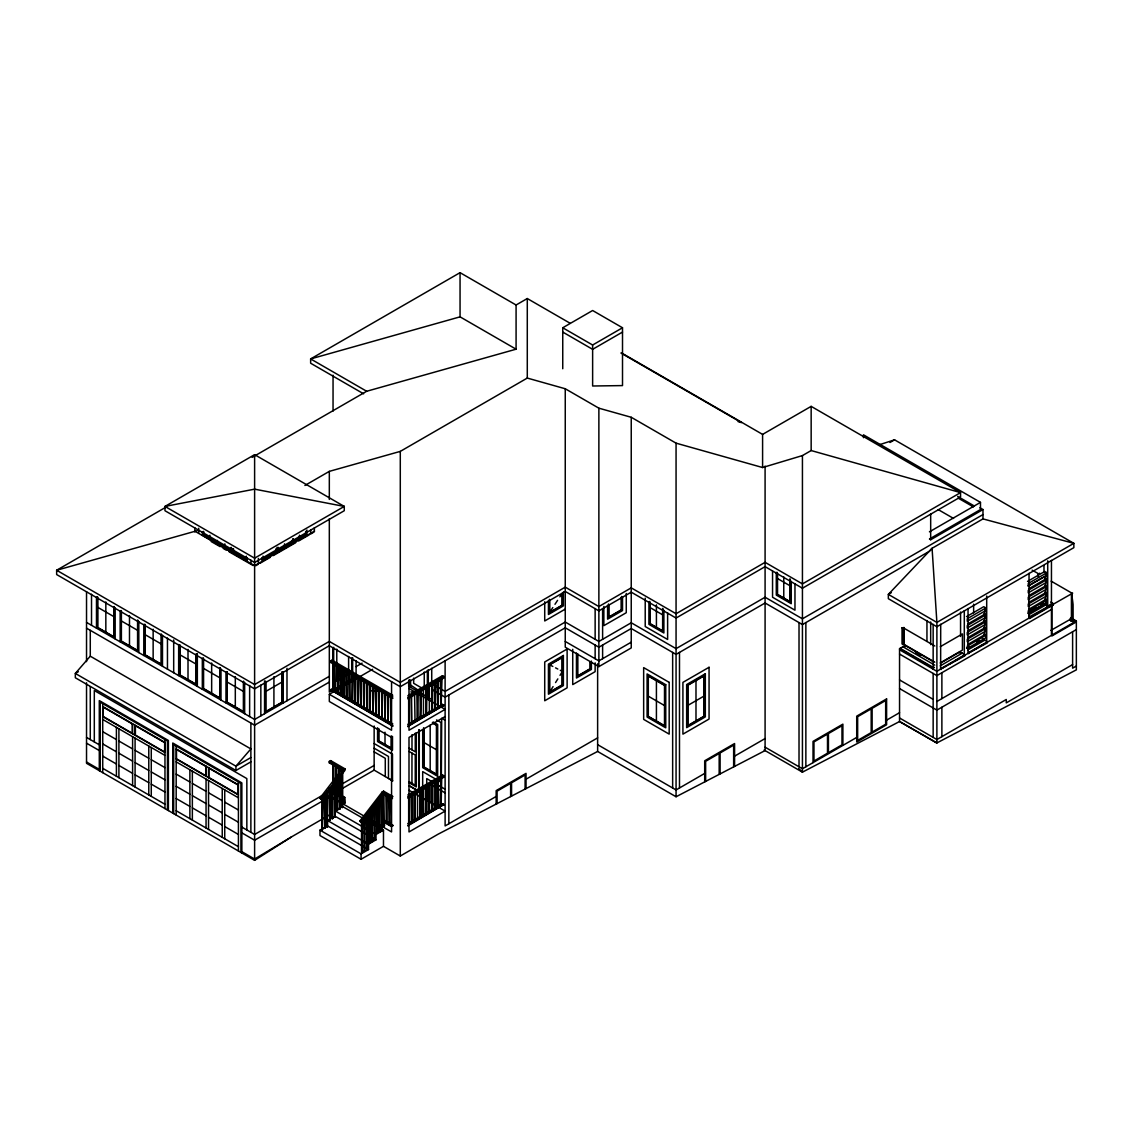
<?xml version="1.0" encoding="UTF-8"?>
<svg xmlns="http://www.w3.org/2000/svg" width="1133" height="1133" viewBox="0 0 1133 1133"><rect width="100%" height="100%" fill="white"/><g stroke="black" fill="none" stroke-linecap="round" stroke-linejoin="round"><path stroke-width="1.5" d="M385.008 744.778L385.008 732.201M411.945 783.342L411.973 753.091M415.273 733.193L415.259 751.774L409.07 748.191M416.335 732.994L416.307 786.939L409.055 782.747M418.842 729.864L418.799 791.287L419.89 791.91M419.309 729.652L419.267 791.556L422.68 793.525L422.68 798.156M422.68 793.525L422.694 771.615L436.163 779.391M429.903 802.32L429.917 784.121L445.113 792.902M940.517 663.102L959.934 651.886L964.919 654.761L964.919 655.837L940.631 669.136L940.702 624.241M549.689 692.065L562.138 684.87L562.138 657.65L549.689 664.83L549.689 692.065L553.06 686.612M555.567 682.562L557.833 678.908M560.028 675.353L562.45 671.416L560.311 670.311M549.689 599.966L549.689 612.344L552.819 607.571M554.986 604.286L557.563 600.363M559.872 596.836L562.45 593.48L562.45 605.334L549.378 612.882L549.378 599.329M342.35 770.398L329.278 762.849L329.278 761.404L330.68 760.597L344.998 768.868L344.998 770.298L321.885 799.586L320.639 798.864L319.973 798.029L342.35 768.967L342.718 770.185M320.639 798.864L323.797 794.771M336.416 778.385L338.512 775.652M321.885 799.586L321.22 798.751L344.998 768.868M326.828 791.712L327.295 791.103L327.295 827.005L326.828 791.712L327.763 791.372L327.295 827.005M329.321 788.469L329.788 787.86L329.788 820.179L330.255 788.129L329.321 788.469L329.788 820.179M322.778 797.844L321.843 798.17L322.31 829.88L322.778 797.844L322.31 829.88M324.803 795.21L324.803 794.332L324.803 828.45L324.335 796.683M334.759 781.402L334.759 817.304L334.292 783.753M337.252 779.037L337.252 778.159L337.252 810.477L336.784 778.768M340.212 775.199L339.277 775.538L340.212 775.199L339.744 809.033L339.277 777.28M384.144 793.482L361.724 822.586L360.478 821.864L359.827 821.028L382.203 791.967L383.591 791.146L392.939 796.541L391.536 797.349L382.203 791.953M361.526 820.504L365.732 815.038M378.351 798.652L380.461 795.918M361.724 822.586L361.073 821.751L383.45 792.689L383.804 793.907M361.993 821.354L361.993 820.476L361.993 852.795L362.461 820.745M364.486 818.125L364.953 817.516L364.486 851.365L364.019 817.856M366.511 816.369L366.979 849.92L367.446 814.287L366.511 814.613M372.431 807.815L371.964 841.649L371.964 807.546M373.989 806.668L374.456 840.219L374.456 804.303M376.935 801.952L377.402 801.343L376.935 833.392L376.468 803.424M381.92 830.517L382.387 794.87L381.92 830.517L381.453 796.966M90.272 630.316L90.272 656.191L75.33 673.441L75.33 677.761L235.933 770.482L250.875 761.858M431.73 689.445L445.113 697.163L565.254 627.795L598.875 647.212L631.237 628.518L676.061 654.392L765.087 602.997L802.433 624.566L929.485 551.219L932.077 548.287L888.343 594.386L888.343 598.691L936.892 626.733L1073.857 547.65L1073.857 543.344L982.977 518.9L932.077 548.287L936.892 622.414L936.892 743.092L899.545 721.523L899.545 648.699L933.153 668.102L934.413 667.309M899.545 648.699L905.154 645.456L933.649 661.899M86.533 682.788L86.533 763.302L254.613 860.344L291.96 836.621L329.321 815.052L333.668 817.573M291.337 836.99L254.613 859.055L241.853 851.676M343.058 696.37L343.979 696.37L343.058 696.37L343.058 669.065L343.979 669.065L343.979 696.37M342.194 796.541L342.662 796.811M570.069 323.231L527.284 298.531L516.082 305.004L460.055 272.656L310.64 358.92L310.64 363.226L363.636 393.831M254.613 454.659L164.965 506.423L164.965 510.728L254.613 562.478L344.262 510.728L344.262 506.423L254.613 454.659L254.613 860.344M166.608 506.763L56.65 570.253L56.65 574.558L254.613 688.85L329.321 645.725L400.289 686.697L565.254 591.454L598.875 610.857L631.237 592.177L676.061 618.051L765.087 566.656L802.433 588.225L960.557 496.934L960.557 492.614L811.157 406.365L762.594 434.392L622.017 353.227M252.135 457.392L366.667 391.267L516.082 349.191L516.082 305.004M562.747 368.749L562.747 327.763L592.63 310.513L622.513 327.763L622.513 385.588L592.63 385.999L592.63 345.013L622.513 327.763M304.919 485.462L329.321 471.37L400.289 451.387L527.284 378.068L565.254 388.761L598.875 408.177L631.237 417.284L676.061 443.159L762.594 467.532L802.433 455.579L811.157 450.552L960.557 492.614L802.433 583.906L765.087 562.336L676.061 613.732L631.237 587.857L598.875 606.552L565.254 587.149L400.289 682.392L329.321 641.42L254.613 684.544L56.65 570.253L197.085 530.697M622.513 332.068L592.63 349.332L562.747 332.068M263.352 558.937L275.801 551.743M290.742 543.118L278.293 550.312L278.293 547.437M291.054 543.302L277.982 550.85L277.982 547.494M314.379 531.165L254.613 565.679L195.046 531.278M255.86 565.664L258.366 564.206L258.366 558.399M259.868 563.356L270.32 557.309M273.308 555.581L295.727 542.65M298.715 540.923L309.167 534.889M313.133 532.595L310.669 534.025L310.669 529.904M78.319 671.727L75.33 673.441L235.933 766.177L250.875 757.552M265.816 691.413L282.004 682.066M392.854 698.353L330.595 662.408L330.595 660.978L331.997 660.171L392.74 695.223M330.595 662.408L331.997 661.601L331.997 660.171M334.646 691.527L334.178 663.938L334.646 691.527L335.113 663.938M340.566 694.94L340.098 667.351L340.566 694.94L341.033 667.351M329.321 676.316L254.613 719.455L86.533 622.414M329.321 682.08L254.613 725.205L86.533 628.164M356.088 666.615L362.107 663.145M352.391 701.766L352.859 674.177L352.391 701.766L351.924 674.177L352.859 673.639M352.859 674.177L351.924 674.177M392.854 726.211L330.595 689.728L332.082 688.878L392.811 723.93M330.595 690.266L332.082 689.416L339.673 693.793M355.819 677.591L355.351 703.48L354.884 675.891L355.819 675.891M331.601 690.818L329.321 692.136L329.321 518.702M356.088 676.684L332.748 690.167L332.748 648.331M358.297 705.179L358.764 677.591L358.297 705.179L357.83 677.591L358.764 677.052M391.565 737.427L329.321 701.483L329.321 694.288L372.644 669.277M358.764 677.591L357.83 677.591M337.138 692.957L338.073 692.957L338.073 665.652L337.138 665.652L337.606 692.688M361.724 681.004L361.257 706.893L360.79 679.304L361.724 679.304M340.098 694.671L341.033 694.671M364.217 708.592L363.75 681.004L364.217 708.592L364.684 681.004M346.004 670.764L346.471 697.815M369.202 684.7L370.137 684.148L370.137 712.006L370.604 684.431M346.004 698.084L346.939 698.084L346.939 670.764M369.67 684.969L370.137 712.006M348.964 699.783L349.899 699.783L349.899 672.478L348.964 672.478L349.431 699.514M372.148 686.4L373.083 686.4M372.615 686.669L373.55 686.131L373.083 713.719L372.615 686.131M375.108 688.113L376.043 715.419L376.51 687.844M378.068 689.813L379.003 689.813L379.003 717.132L379.47 691.257M378.535 690.082L379.47 689.544M381.028 691.527L382.43 690.719M381.495 691.796L382.43 691.257L381.963 718.832L381.963 691.527M360.79 706.624L361.724 706.624M383.988 693.226L384.923 693.226L384.923 720.546L385.39 694.671M384.455 693.495L385.39 692.957M386.934 694.94L387.868 694.402L387.868 722.259L388.336 694.671M387.401 695.209L387.868 722.259M366.71 710.037L367.644 710.037L367.644 682.717L366.71 682.717L367.177 709.768M389.894 696.639L391.381 696.328L390.828 723.959L390.361 696.37M549.689 612.344L562.138 605.164L562.138 593.38M407.866 695.676L442.465 675.693L443.867 676.5L443.867 677.945L407.753 698.792M407.753 697.347L443.867 676.5M429.35 713.096L429.35 685.777M415.032 694.047L414.097 694.047M417.525 692.603L417.525 719.922L417.057 692.334M420.952 690.634L420.485 718.209L421.419 690.903M423.445 689.19L423.445 716.509M427.325 687.49L426.39 687.49L426.39 714.796L425.923 688.921M432.31 684.077L433.245 684.077M438.216 680.65L439.151 680.65M441.176 706.27L441.643 678.681L441.176 706.27L440.638 678.639M378.535 689.544L378.535 716.863L379.47 716.863M565.254 609.115L544.718 620.969L544.718 601.779M381.495 718.563L391.381 723.647M384.455 692.957L384.923 720.007M329.278 762.849L330.68 762.042L330.68 760.597M889.986 442.479L894.574 439.831L1073.857 543.344L936.892 622.414L888.343 594.386L891.345 592.644M332.861 764.378L333.796 764.378L332.861 764.378L332.861 783.158M407.781 724.384L442.38 704.4L443.867 705.25L407.753 726.635M410.783 723.18L441.643 706.001M411.137 695.747L411.605 722.797M426.39 714.796L426.858 687.221M431.843 683.808L432.31 711.382L432.778 683.808M434.803 682.094L435.27 709.683L436.205 682.363M438.683 680.919L437.763 680.381L438.216 707.969L438.683 680.381M407.753 726.097L443.867 705.25M338.781 774.618L339.249 767.523L339.744 809.033M340.183 767.523L338.781 767.792M445.113 716.58L408.999 737.427L408.999 831.948L445.113 811.101L415.244 793.851M330.765 789.304L329.278 790.168L343.285 798.255L343.285 804.189L344.772 803.339L344.772 797.405L330.765 789.304L329.278 790.707L342.874 798.553M323.571 794.658L254.613 834.469L241.853 827.104M326.63 792.888L332.762 789.347M337.365 786.699L374.145 765.455M333.796 791.684L332.861 791.684L333.796 791.684L333.796 766.078M374.145 743.531L392.5 754.153L392.5 780.736L374.145 770.128L329.321 796.003L391.565 831.948L391.565 736.606M329.321 797.094L254.613 840.219L241.853 832.854M335.821 766.078L335.821 793.397L344.361 797.703L344.772 803.339M335.821 793.397L336.756 793.397M338.781 778.031L339.249 794.828M339.716 795.097L338.781 795.097M344.361 803.099L343.285 804.189M334.915 810.746L376 834.469L376 839.85L334.915 816.142L334.915 810.746L342.393 806.427L383.478 830.149L383.478 846.323L361.073 859.267L319.973 835.545L319.973 830.149L327.451 825.844L368.537 849.566L368.537 844.17L327.451 820.448L327.451 825.844M336.784 810.208L337.719 810.208L337.719 778.428M339.277 808.764L340.212 808.764M341.769 807.333L342.704 807.333L342.704 771.955L341.769 772.295L341.769 807.333L342.704 807.333M631.237 642.184L598.875 660.865L565.254 641.462M327.451 820.448L334.915 816.142M329.321 819.91L330.255 819.91M331.813 786.982L331.813 818.479L332.748 818.479L332.748 784.9M334.292 817.035L335.226 817.035L335.226 781.671M331.813 818.479L332.748 818.479M565.254 388.761L565.254 647.212L598.875 666.615L631.237 647.934L631.237 417.284M383.138 793.936L383.591 820.986L384.059 795.097M321.843 829.611L322.778 829.611M324.335 828.181L325.27 828.181L325.27 794.601M326.828 826.736L327.763 826.736M386.084 795.097L387.019 795.097L386.551 822.685L386.084 795.097L387.019 795.097M388.577 797.08L389.511 824.399L390.064 796.768M392.542 798.199L391.536 798.793L382.671 793.666M407.866 794.927L442.465 774.958L443.867 775.765L443.867 777.196L407.753 798.043M407.753 796.612L443.867 775.765M411.137 795.012L412.072 795.012L411.605 822.6L411.137 796.726M417.525 791.33L417.525 819.187M424.365 788.455L422.977 788.186L423.912 788.724M429.35 785.042L429.35 812.361L428.883 784.772L430.285 785.042M434.803 781.359L436.205 781.628M438.683 806.965L437.763 806.965L438.216 779.377L438.683 806.965L438.216 779.915M408.659 796.995L408.659 823.762M410.67 794.743L412.072 795.012M417.992 791.599L416.59 791.33M423.445 788.455L423.445 815.774L422.977 789.885M441.643 777.946L441.176 805.521L441.686 718.265L445.113 720.248M384.427 822.161L384.427 826.155L382.94 827.005L382.94 821.68L384.427 820.83L393.009 825.787M376.468 833.123L377.402 833.123M378.96 800.195L378.96 831.679L379.895 831.679L379.895 798.114L378.96 798.439M381.453 830.248L382.387 830.248M378.96 831.679L379.895 831.679M376 834.469L383.478 830.149M391.536 826.637L382.94 821.68M369.004 813.126L369.004 842.825L369.939 842.825L369.939 811.044M371.497 809.897L371.497 841.38L372.431 841.38M373.989 839.95L374.924 839.95L374.924 804.572M369.004 842.825L369.939 842.825M368.537 844.17L376 839.85M407.781 823.634L442.38 803.665L443.867 804.515L407.753 825.9M419.819 817.233L441.643 805.251M411.137 822.331L412.072 822.331M414.097 793.298L414.097 820.618L415.032 820.618L415.032 793.298M417.057 818.918L417.992 818.918M420.017 789.885L420.017 817.205L420.952 817.205L421.419 790.154M422.977 815.505L423.912 815.505M425.923 786.472L425.923 813.791L426.858 813.791L426.858 787.01M428.883 812.078L429.818 812.078M431.843 783.059L431.843 810.378L432.778 810.378L432.778 783.597M434.803 783.059L434.803 808.665L435.738 808.665L435.738 781.359L435.738 808.665M414.097 820.618L415.032 820.618M420.017 817.205L420.952 817.205M425.923 813.791L426.858 813.791M431.843 810.378L432.778 810.378M407.753 825.362L443.867 804.515M361.526 822.841L361.526 852.526L362.461 852.526M364.019 851.095L364.953 851.095M366.511 849.651L367.446 849.651L367.446 814.287M319.973 830.149L361.073 853.871L368.537 849.566M929.428 531.844L980.484 502.372L980.484 509.553L929.428 539.025L930.675 539.747L982.977 509.553L982.977 518.9M982.977 514.58L802.433 618.816L765.087 597.247L676.061 648.643L631.237 622.768L598.875 641.462L565.254 622.045L445.113 691.413L431.73 683.695M496.155 796.457L445.113 825.929L445.113 660.652M526.038 779.207L597.629 737.866M383.478 846.323L400.289 856.024L438.06 834.214L597.629 751.462L676.061 796.754L765.087 750.584L765.087 466.088M687.887 705.392L704.075 696.044M902.038 627.809L904.219 627.625L904.219 643.799L902.973 644.521L902.038 643.983L902.038 627.809L904.219 627.625M1038.239 573.709L1038.366 576.938M966.506 616.635L983.756 606.693L985.922 607.939L985.922 610.46L967.256 621.238L967.256 618.731L985.922 607.939M1027.518 581.413L1044.753 571.471L1046.934 572.717L1046.934 575.238L1028.254 586.016L1028.254 583.509L1046.934 572.717M1028.098 585.931L1046.934 575.238M704.698 773.414L676.061 789.956L597.629 744.664M734.581 756.164L765.087 738.56M967.596 624.099L984.832 614.143L984.832 609.837L985.922 610.46M1028.608 588.877L1045.844 578.921L1045.844 574.615M985.922 614.78L967.256 625.558L967.256 628.079L985.922 617.287L985.922 614.78L983.756 613.519M1046.934 579.558L1028.254 590.335L1028.254 592.856L1046.934 582.065L1046.934 579.558L1044.753 578.297M940.277 646.702L962.427 633.913L962.427 650.087L940.277 662.876M967.596 630.925L984.832 620.969L984.832 616.664L985.922 617.287M1028.608 595.703L1045.844 585.747L1045.844 581.441L1046.934 582.065M985.922 621.606L967.256 632.384L967.256 634.905L985.922 624.113L985.922 621.606L983.756 620.346M1046.934 586.384L1028.254 597.162L1028.254 599.683L1046.934 588.891L1046.934 586.384L1044.753 585.124M967.596 637.752L984.832 627.809L984.832 623.49L985.922 624.113M1028.608 602.529L1045.844 592.587L1045.844 588.268L1046.934 588.891M985.922 628.433L967.256 639.21L967.256 641.731L985.922 630.954L985.922 628.433L983.756 627.172M1046.934 593.21L1028.254 603.988L1028.254 606.509L1046.934 595.731L1046.934 593.21L1044.753 591.95M967.596 644.578L984.832 634.636L984.832 630.316L985.922 630.954M1028.608 609.356L1045.844 599.414L1045.844 595.094L1046.934 595.731M985.922 635.259L967.256 646.037L967.256 648.558L985.922 637.78L985.922 635.259L983.756 633.998M1046.934 600.037L1028.254 610.814L1028.254 613.335L1046.934 602.558L1046.934 600.037L1044.753 598.776M966.548 648.062L969.423 646.405M976.604 642.269L979.479 640.598M1029.118 611.947L1036.511 607.67M1040.944 605.121L1043.904 603.407M1028.098 613.25L1046.779 602.459M940.234 665.864L962.427 653.047M967.596 650.059L984.832 640.117L987.325 641.816L987.325 642.893L964.296 655.483L964.296 610.701M1028.608 614.837L1045.844 604.895L1047.713 606.169L1052.699 603.294M1071.662 592.998L1051.141 581.144M941.254 669.504L941.254 668.428L964.919 654.761M968.658 653.684L968.658 652.608L987.325 641.816M1050.829 602.02L1053.322 603.719L1029.033 617.018L1029.656 618.462L1029.033 618.094L1029.033 573.326M946.551 665.722L936.892 671.303L899.545 649.775M949.511 664.023L952.456 662.309M955.416 660.596L962.809 656.333M969.466 652.495L983.826 644.195M986.701 596.015L986.701 642.538L1046.283 608.152M1050.843 605.617L1071.591 593.777L1071.591 618.59L1050.843 630.415M1029.656 618.462L1053.322 604.795L1053.322 603.719M1051.452 609.469L936.892 675.608L899.545 654.053M856.718 737.413L802.433 768.755L765.087 747.185M886.601 720.163L899.545 712.685M936.892 701.483L1051.452 635.358L1051.452 605.164M1051.92 635.075L1076.35 620.969L1076.35 669.858L936.892 742.936L899.545 721.523L802.433 772.154L764.138 750.046M1076.35 629.594L936.892 710.108L899.545 688.552M1072.611 664.589L1006.274 702.885L1006.274 699.486L936.892 739.537L899.545 717.982M1076.35 666.034L1072.611 668.187L1072.611 631.761M343.285 798.255L344.772 797.405M879.831 444.589L894.574 439.831M516.082 349.191L460.055 316.843L310.64 358.92L366.667 391.267M1072.682 593.14C1070.699 591.483 1072.328 597.063 1073.078 604.512L1073.135 621.833M1070.968 621.167C1076.463 620.601 1067.258 622.343 1070.912 617.556M370.888 690.719L381.495 691.031M410.84 691.895L421.235 692.206L410.84 685.196M738.05 421.618L741.435 422.581L620.912 353M982.353 638.941L984.832 640.117M549.689 664.83L552.819 666.445M555.567 667.861L557.833 669.036M211.149 541.517L220.142 546.658M223.144 548.372L226.133 550.086M229.135 551.813L253.112 565.523M980.484 502.372L863.445 434.803L863.445 437.678M979.903 507.782L982.977 509.553M957.682 496.396L974.394 506.04M958.136 498.095L973.403 506.904M938.28 509.638L953.561 518.447M1032.121 570.168L1038.366 573.638M1071.591 593.777L1071.591 618.59M1053.322 604.795L1047.713 607.316L1047.713 560.793M1045.844 601.92L1046.934 602.558M1071.761 618.321L1076.35 620.969M1071.761 619.227L1076.35 621.875L1051.92 635.981L1051.92 604.895M1047.713 606.24L1043.975 604.087L1045.844 605.164M562.747 327.763L592.63 345.013M934.796 645.994L903.596 627.979L903.596 644.153L934.796 662.168M915.846 652.707L920.435 655.356M902.661 646.617L934.753 665.142M900.168 648.331L933.79 667.734M777.535 578.566L789.984 585.747M899.545 679.927L933.153 699.33M650.186 607.628L662.635 614.822M648.317 696.2L664.505 705.547M216.106 541.687L203.657 534.507L203.657 531.632M218.598 543.132L231.047 550.326L231.047 547.437M245.988 558.951L233.54 551.757L233.54 548.882M216.417 542.24L203.345 534.691L203.345 531.335M218.287 543.316L231.359 550.865L231.359 547.508M428.883 684.969L430.285 685.777M428.883 685.507L429.818 686.046M425.923 687.221L426.858 687.759M422.977 688.382L424.365 689.19M420.017 690.634L420.952 691.172M443.867 705.788L442.38 704.4M431.73 699.5L408.687 686.201L408.687 680.919M417.992 692.334L417.525 719.922M408.871 688.467L445.113 709.385L408.999 730.233L408.999 679.998M330.595 660.978L392.854 696.908M382.43 691.257L381.963 718.832M420.485 718.209L420.017 692.334M414.097 721.367L415.032 721.367L414.565 693.778M408.659 724.511L408.659 697.192M344.22 696.427L359.416 705.193M362.447 706.95L377.629 715.716M423.94 742.512L436.432 749.72M330.595 689.728L392.854 725.672M329.321 694.288L391.565 730.233L391.565 681.74M443.867 777.196L442.465 776.388L442.465 774.958M440.638 777.889L441.643 778.484M437.763 779.107L439.151 779.915M437.763 779.646L438.683 780.184M437.65 780.255L441.077 782.237L441.077 722.571L436.517 719.937M434.336 781.09L435.738 781.897M445.113 789.219L426.73 778.598L426.716 800.479L419.89 796.57M433.245 783.328L432.31 782.79L432.31 810.647M428.883 784.772L429.818 785.311M427.325 786.741L426.39 786.203L426.39 814.06M443.867 805.053L442.38 803.665M97.735 607.316L113.923 616.664M121.387 620.969L137.575 630.316M144.741 634.452L161.24 643.969M179.906 654.761L196.094 664.108M203.572 668.413L219.745 677.761M226.912 681.896L243.411 691.413M441.176 805.521L440.638 779.603M409.084 790.296L412.044 792.009M329.278 761.404L343.596 769.675M389.511 797.08L392.004 798.524M383.591 820.986L383.138 793.397M90.272 656.191L250.875 748.927L235.933 766.177L235.933 770.482M384.427 826.155L384.002 821.921M319.973 798.029L321.22 798.751M359.827 821.028L361.073 821.751M102.721 706.51L164.965 742.455M176.181 748.927L238.426 784.872M102.721 716.58L164.965 752.524M176.181 758.983L238.426 794.927M102.721 719.455L164.965 755.399M176.181 761.858L238.426 797.802M102.721 731.677L116.416 739.58M118.908 741.024L132.603 748.927M135.082 750.358L148.777 758.274M151.27 759.705L164.965 767.622M176.181 774.08L189.877 781.997M192.355 783.427L206.05 791.33M208.543 792.774L222.238 800.677M224.731 802.122L238.426 810.024M102.721 743.899L116.416 751.802M118.908 753.233L132.603 761.149M135.082 762.58L148.777 770.497M151.27 771.927L164.965 779.83M176.181 786.302L189.877 794.205M192.355 795.649L206.05 803.552M208.543 804.996L222.238 812.899M224.731 814.344L238.426 822.246M86.533 737.427L99.293 744.792M86.533 743.177L99.293 750.542M102.721 756.108L116.416 764.024M118.908 765.455L132.603 773.372M135.082 774.802L148.777 782.705M151.27 784.149L164.965 792.052M176.181 798.524L189.877 806.427M192.355 807.871L206.05 815.774M208.543 817.219L222.238 825.121M224.731 826.552L238.426 834.469M102.721 768.33L164.965 804.274M176.181 810.746L238.426 846.691M86.533 762.013L99.293 769.378M433.188 721.962L437.692 724.568L437.65 776.303L422.694 767.65L422.694 729.709M432.381 722.571L436.757 725.106L436.715 774.689L423.629 767.112L423.629 727.783M432.693 723.123L436.446 725.29L436.403 774.151L423.94 766.942L423.94 728.533M409.07 751.42L415.259 755.003L415.244 785.254L409.055 781.671M391.565 748.587L378.493 741.024L378.493 729.043M374.145 748.191L388.477 756.476L388.477 778.399L392.783 780.892M374.145 751.873L385.277 758.317L385.277 776.558M941.254 668.428L940.631 667.988L940.631 669.136M798.666 768.457L802.433 772.154L802.433 455.579M1051.452 560.382L1051.452 604.016M1043.975 565.622L1043.975 572.604M973.629 604.158L973.629 612.882M968.035 608.548L968.035 653.316M960.557 612.032L960.557 636.463M960.557 652.169L960.557 653.316M959.934 651.886L959.934 652.962M941.877 672.733L941.877 698.608M941.877 707.233L941.877 736.662M933.153 624.382L933.153 669.178M933.153 673.455L933.153 737.385M930.675 514.056L930.675 539.747M930.675 621.96L930.675 644.691M926.95 620.516L926.95 641.434M905.154 645.456L905.154 646.532M904.531 645.739L904.531 646.858M902.973 628.348L902.973 644.521M900.792 647.906L900.792 649.011M842.895 745.387L842.895 724.129L813.027 741.379L813.027 762.636M811.157 406.365L811.157 450.552M805.86 622.584L805.86 766.772M799.02 622.584L799.02 766.772M794.969 583.707L794.969 610.191L772.55 597.247L772.55 571.131M791.231 581.3L791.231 603.719L776.303 595.108L776.289 572.335M790.296 579.969L790.296 602.105L777.224 594.556L777.224 572.42M789.984 578.722L789.984 601.566L777.535 594.372L777.535 573.284M783.767 576.881L783.767 597.969M762.594 434.392L762.594 467.532M734.581 766.404L734.581 743.531L704.698 760.781L704.698 781.897M733.646 766.885L733.646 745.146L720.106 752.963L720.106 773.91M719.172 774.391L719.172 753.502L705.632 761.319L705.632 781.416M695.988 680.579L695.988 720.843M679.488 652.424L679.488 787.973M676.061 443.159L676.061 796.754M672.648 652.424L672.648 787.973M667.62 612.882L667.62 639.465L645.215 626.521L645.215 598.167M663.881 610.305L663.881 632.993L648.912 624.34L648.94 601.722M662.947 608.959L662.947 631.378L649.875 623.83L649.875 601.411M662.635 608.407L662.635 630.84L650.186 623.646L650.186 602.827M656.418 604.824L656.418 627.243M656.418 680.749L656.418 720.999M626.266 593.508L626.266 612.712L603.847 625.643L603.847 606.452M622.527 596.751L622.527 610.545L607.585 619.17L607.585 605.376M621.592 596.454L621.592 610.007L608.52 617.556L608.52 604.002M621.281 597.445L621.281 609.837L608.832 617.018L608.832 604.64M602.614 608.534L602.614 639.295M602.614 645.045L602.614 658.712M598.875 408.177L598.875 666.615M597.629 663.796L597.629 751.462M595.137 608.548L595.137 639.309M595.137 645.059L595.137 658.712M595.137 662.847L595.137 671.657L572.731 684.601L572.731 649.308M591.398 661.063L591.398 669.419L576.456 678.044L576.456 652.962M590.463 661.899L590.463 668.881L577.391 676.429L577.391 653.727M590.151 661.899L590.151 668.697L577.703 675.891L577.703 653.769M563.384 592.077L563.384 605.872L548.443 614.497L548.443 600.702M527.284 298.531L527.284 378.068M526.038 788.596L526.038 773.372L496.155 790.622L496.155 804.09M525.103 789.135L525.103 774.986L511.564 782.804L511.564 796.102M510.629 796.584L510.629 783.342L497.09 791.16L497.09 803.609M460.055 272.656L460.055 316.843M448.838 695.011L448.838 823.776M442.465 675.693L442.465 677.137M438.216 680.112L438.216 707.969M435.27 681.825L435.27 709.683M432.31 683.525L432.31 711.382M431.73 668.314L431.73 681.981M430.186 725.162L430.186 770.553M429.35 784.503L429.35 812.361M428.302 669.645L428.302 697.531M427.368 670.538L427.368 696.993M424.252 671.996L424.252 689.445L413.672 683.326L413.672 678.101M423.445 787.917L423.445 815.774M420.485 789.616L420.485 817.474M414.565 793.029L414.565 820.887M411.987 734.666L411.987 749.876M411.605 695.478L411.605 723.336M411.605 795.281L411.605 822.6M410.557 680.225L410.557 687.278M409.622 679.772L409.622 686.74M400.289 451.387L400.289 856.024M392.5 736.393L392.5 750.202L377.558 741.563L377.558 727.754M391.253 735.813L391.253 748.035L378.804 740.84L378.804 728.618M390.913 696.059L390.828 723.959M389.596 796.499L389.511 824.399M386.551 794.828L386.551 822.685M383.591 791.146L383.591 792.59M379.428 797.844L379.428 831.948M376.935 801.073L376.935 833.392M376.043 687.575L376.043 715.419M374.145 725.984L374.145 770.128M373.083 685.862L373.083 713.719M369.471 811.653L369.471 843.094M367.177 682.448L367.177 710.306M364.486 817.247L364.486 851.365M361.257 679.573L361.257 706.893M361.073 853.871L361.073 859.267M356.088 660.865L356.088 674.999M355.351 676.16L355.351 703.48M352.66 657.749L352.66 678.653M351.726 658.032L351.726 679.191M349.431 672.209L349.431 700.052M348.61 656.474L348.61 674.163L336.784 680.99L336.784 649.138M346.471 670.495L346.471 698.353M343.511 668.796L343.526 696.639M343.285 668.923L343.285 696.243M342.194 771.474L342.237 807.602M341.968 772.777L341.968 796.683M340.792 667.493L340.792 694.798M339.475 767.919L339.475 795.239M339.249 767.523L339.249 774.887M337.606 665.368L337.606 693.226M336.756 766.078L336.756 776.317M336.289 765.809L336.289 778.3M336.289 781.713L336.289 793.666M333.668 647.297L333.668 689.615M333.329 764.109L333.329 791.953M333.045 375.193L333.045 411.081M332.281 785.509L332.281 818.748M329.321 471.37L329.321 499.426M314.379 527.766L314.379 531.873M306.93 530.032L306.93 535.215M305.995 531.32L305.995 534.677L292.923 542.225L292.923 538.869M305.683 531.618L305.683 534.493L293.235 541.687L293.235 538.812M299.452 535.215L299.452 538.09M291.988 540.384L291.988 543.84M286.989 668.3L286.989 700.76M284.51 543.84L284.51 546.715M283.25 671.869L283.25 702.913M282.315 671.657L282.315 702.375L265.504 712.091L265.504 681.358M282.004 672.011L282.004 702.205L265.816 711.538L265.816 681.358M277.047 547.296L277.047 552.465M276.112 548.57L276.112 551.927L263.04 559.475L263.04 556.119M273.917 676.684L273.917 706.879M264.57 680.919L264.57 713.705M262.105 557.634L262.105 561.09M260.845 685.097L260.845 715.858M250.974 560.169L250.974 563.568M250.875 723.052L250.875 832.316M249.628 685.522L249.628 716.58M247.235 557.648L247.235 561.104L202.41 535.229L202.41 531.774M246.838 829.979L246.838 778.583L94.308 690.521L94.308 741.917M246.3 556.133L246.3 559.49L233.228 551.941L233.228 548.584M244.657 682.647L244.657 713.705M243.722 681.358L243.722 712.091L226.912 702.375L226.912 671.657M243.411 681.358L243.411 711.538L227.223 702.205L227.223 672.011M241.853 852.979L241.853 782.889L172.754 742.993L172.754 813.083M240.918 852.441L240.918 783.427L173.689 744.608L173.689 813.621M238.426 781.997L238.426 850.996M235.31 676.684L235.31 706.879M232.293 549.023L232.293 552.479M225.977 671.869L225.977 702.913M224.83 543.854L224.83 546.729M224.731 789.899L224.731 838.774M222.238 788.455L222.238 837.344M220.992 668.994L220.992 700.038M220.057 667.691L220.057 698.424L203.26 688.722L203.26 657.99M219.745 667.691L219.745 697.886L203.572 688.538L203.572 658.358M217.352 540.399L217.352 543.854M211.659 663.017L211.659 693.212M209.888 535.229L209.888 538.104M208.543 767.607L208.543 777.677M208.543 780.552L208.543 829.441M206.05 766.177L206.05 776.247M206.05 779.122L206.05 827.996M202.325 658.202L202.325 689.261M198.686 528.275L198.686 533.388M197.34 653.614L197.34 686.386M196.406 654.038L196.406 684.771L179.595 675.07L179.595 646.037M196.094 654.038L196.094 684.233L179.906 674.886L179.906 644.691M194.848 527.851L194.848 531.986M192.355 771.205L192.355 820.094M189.877 769.774L189.877 818.649M188.007 649.365L188.007 679.559M178.66 644.55L178.66 675.608M176.181 746.052L176.181 815.052M173.689 639.947L173.689 672.733M168.392 810.562L168.392 740.472L99.293 700.591L99.293 770.667M167.457 638.077L167.457 669.136M167.457 810.024L167.457 741.024L100.228 702.205L100.228 771.205M164.965 739.58L164.965 808.594M162.486 635.202L162.486 666.261M161.552 635.613L161.552 664.646L144.741 654.931L144.741 624.212M161.24 633.913L161.24 664.108L145.052 654.761L145.052 624.566M153.139 629.24L153.139 659.434M151.27 747.483L151.27 796.372M148.777 746.052L148.777 794.927M143.806 624.425L143.806 655.483M138.821 621.55L138.821 652.608M137.886 620.247L137.886 650.979L121.075 641.278L121.075 610.545M137.575 620.247L137.575 650.441L121.387 641.094L121.387 610.914M135.082 725.205L135.082 735.26M135.082 738.15L135.082 787.024M132.603 723.76L132.603 733.83M132.603 736.705L132.603 785.58M129.488 615.587L129.488 645.768M120.155 610.772L120.155 641.816M118.908 728.802L118.908 777.677M116.416 727.358L116.416 776.247M115.169 607.883L115.169 638.941M114.235 606.594L114.235 637.327L97.424 627.625L97.424 596.893M113.923 606.594L113.923 636.788L97.735 627.441L97.735 597.247M105.836 601.92L105.836 632.115M102.721 703.635L102.721 772.649M96.489 597.105L96.489 628.164M91.518 594.23L91.518 625.289M90.272 686.74L90.272 739.58M86.533 591.653L86.533 661.644M344.262 506.423L254.613 558.172L164.965 506.423L254.613 489.159L344.262 506.423M567.123 649.025L544.718 661.955L544.718 700.775L567.123 687.83L567.123 649.025M563.384 655.483L548.443 664.122L548.443 694.217L563.384 685.592L563.384 655.483M562.45 657.112L549.378 664.66L549.378 692.603L562.45 685.054L562.45 657.112M384.002 820.051L382.529 820.901L391.536 826.099L393.009 825.249L384.002 820.051M709.06 667.28L682.916 682.378L682.916 734.142L709.06 719.044L709.06 667.28M705.321 673.753L686.655 684.544L686.655 727.669L705.321 716.892L705.321 673.753M704.386 675.381L687.575 685.083L687.575 726.055L704.386 716.353L704.386 675.381M704.075 675.919L687.887 685.253L687.887 725.517L704.075 716.169L704.075 675.919M1039.726 573.411L1038.012 574.403L1039.726 573.411M886.601 698.905L856.718 716.155L856.718 742.03L886.601 724.78L886.601 698.905M827.501 734.099L813.961 741.917L813.961 761.022L827.501 753.204L827.501 734.099M841.975 725.743L828.435 733.561L828.435 752.666L841.975 744.848L841.975 725.743M871.192 708.876L857.653 716.693L857.653 740.415L871.192 732.598L871.192 708.876M885.666 700.52L872.127 708.337L872.127 732.06L885.666 724.242L885.666 700.52M669.178 682.363L643.657 667.62L643.657 719.384L669.178 734.113L669.178 682.363M665.751 684.7L647.085 673.908L647.085 717.047L665.751 727.825L665.751 684.7M664.816 685.238L648.019 675.537L648.019 716.509L664.816 726.211L664.816 685.238M664.505 685.423L648.317 676.075L648.317 716.325L664.505 725.672L664.505 685.423M417.624 790.607L409.084 785.679L417.624 790.593M132.292 723.945L103.032 707.049L103.032 716.396L132.292 733.292L132.292 723.945M164.653 742.639L135.393 725.743L135.393 735.09L164.653 751.986L164.653 742.639M205.739 766.361L176.493 749.465L176.493 758.813L205.739 775.708L205.739 766.361M238.114 785.042L208.854 768.16L208.854 777.493L238.114 794.389L238.114 785.042"/></g></svg>
